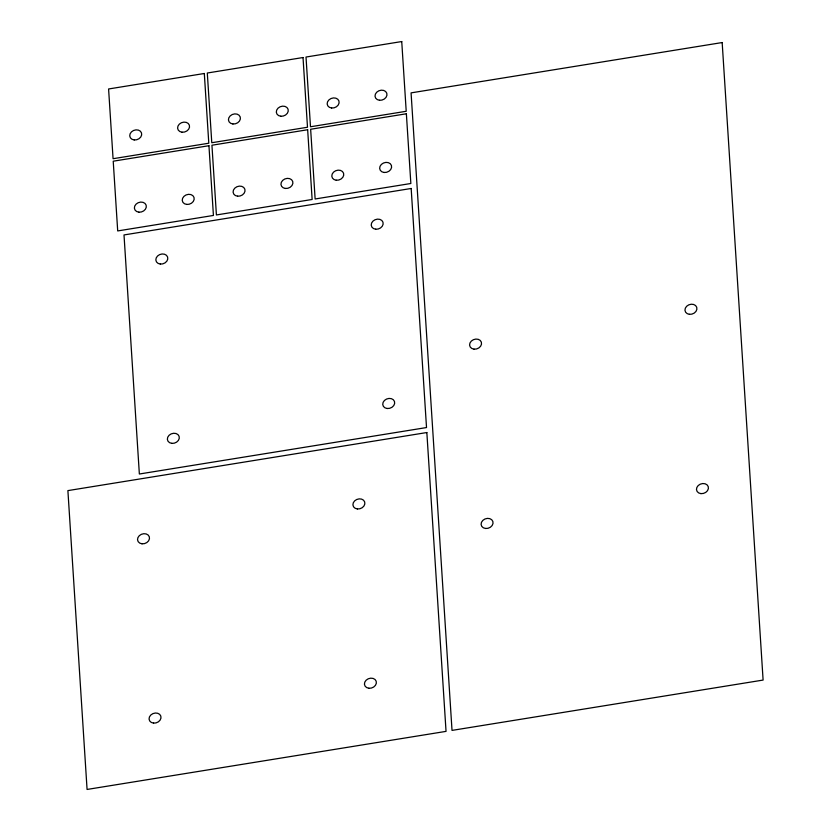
<?xml version="1.0" encoding="UTF-8"?>
<svg xmlns="http://www.w3.org/2000/svg" width="831" height="831" viewBox="0 0 831 831"><rect width="100%" height="100%" fill="white"/><g stroke="black" fill="none" stroke-linecap="round" stroke-linejoin="round"><path stroke-width="1.25" d="M204.312 73.492L108.591 88.979L113.068 158.711L208.789 143.223L204.312 73.492M303.024 57.526L207.303 73.014L211.78 142.735L307.501 127.247L303.024 57.526M401.737 41.55L306.016 57.038L310.493 126.769L406.214 111.281L401.737 41.55M722.17 42.547L411.075 92.875L452.022 730.397L763.107 680.07L722.17 42.547M208.945 145.716L113.224 161.204L117.701 230.935L213.422 215.447L208.945 145.716M307.657 129.74L211.936 145.228L216.413 214.959L312.134 199.471L307.657 129.74M406.369 113.774L310.649 129.262L315.126 198.983L410.846 183.495L406.369 113.774M411.168 188.481L124.006 234.944L139.359 474.013L426.521 427.55L411.168 188.481M426.843 432.536L67.893 490.612L87.078 789.45L446.039 731.373L426.843 432.536M160.31 264.061A6.118 4.924 -19.8 0 0 167.602 257.018A6.118 4.924 -19.8 0 0 157.558 255.99A6.118 4.924 -19.8 0 0 160.31 264.061M375.674 229.211A6.118 4.924 -19.8 0 0 382.966 222.168A6.118 4.924 -19.8 0 0 372.932 221.139A6.118 4.924 -19.8 0 0 375.674 229.211M171.82 443.359A6.118 4.924 -19.8 0 0 179.112 436.317A6.118 4.924 -19.8 0 0 169.077 435.288A6.118 4.924 -19.8 0 0 171.82 443.359M387.194 408.509A6.118 4.924 -19.8 0 0 394.486 401.466A6.118 4.924 -19.8 0 0 384.452 400.438A6.118 4.924 -19.8 0 0 387.194 408.509M368.891 688.255A6.118 4.924 -19.8 0 0 376.183 681.212A6.118 4.924 -19.8 0 0 366.149 680.184A6.118 4.924 -19.8 0 0 368.891 688.255M153.517 723.105A6.118 4.924 -19.8 0 0 160.809 716.062A6.118 4.924 -19.8 0 0 150.775 715.034A6.118 4.924 -19.8 0 0 153.517 723.105M357.372 508.956A6.118 4.924 -19.8 0 0 364.674 501.914A6.118 4.924 -19.8 0 0 354.629 500.885A6.118 4.924 -19.8 0 0 357.372 508.956M142.008 543.806A6.118 4.924 -19.8 0 0 149.3 536.753A6.118 4.924 -19.8 0 0 139.255 535.725A6.118 4.924 -19.8 0 0 142.008 543.806M138.839 212.175A6.118 4.924 -19.8 0 0 146.131 205.132A6.118 4.924 -19.8 0 0 136.097 204.104A6.118 4.924 -19.8 0 0 138.839 212.175M134.207 139.951A6.118 4.924 -19.8 0 0 141.499 132.908A6.118 4.924 -19.8 0 0 131.454 131.88A6.118 4.924 -19.8 0 0 134.207 139.951M186.705 204.426A6.118 4.924 -19.8 0 0 193.997 197.383A6.118 4.924 -19.8 0 0 183.952 196.355A6.118 4.924 -19.8 0 0 186.705 204.426M182.062 132.212A6.118 4.924 -19.8 0 0 189.354 125.169A6.118 4.924 -19.8 0 0 179.319 124.141A6.118 4.924 -19.8 0 0 182.062 132.212M280.774 116.236A6.118 4.924 -19.8 0 0 288.066 109.193A6.118 4.924 -19.8 0 0 278.032 108.165A6.118 4.924 -19.8 0 0 280.774 116.236M285.407 188.46A6.118 4.924 -19.8 0 0 292.709 181.418A6.118 4.924 -19.8 0 0 282.665 180.389A6.118 4.924 -19.8 0 0 285.407 188.46M232.909 123.985A6.118 4.924 -19.8 0 0 240.211 116.942A6.118 4.924 -19.8 0 0 230.166 115.914A6.118 4.924 -19.8 0 0 232.909 123.985M237.552 196.199A6.118 4.924 -19.8 0 0 244.844 189.156A6.118 4.924 -19.8 0 0 234.809 188.128A6.118 4.924 -19.8 0 0 237.552 196.199M336.264 180.234A6.118 4.924 -19.8 0 0 343.556 173.191A6.118 4.924 -19.8 0 0 333.522 172.162A6.118 4.924 -19.8 0 0 336.264 180.234M331.621 108.009A6.118 4.924 -19.8 0 0 338.923 100.967A6.118 4.924 -19.8 0 0 328.879 99.938A6.118 4.924 -19.8 0 0 331.621 108.009M384.119 172.484A6.118 4.924 -19.8 0 0 391.422 165.442A6.118 4.924 -19.8 0 0 381.377 164.413A6.118 4.924 -19.8 0 0 384.119 172.484M379.487 100.271A6.118 4.924 -19.8 0 0 386.779 93.228A6.118 4.924 -19.8 0 0 376.744 92.189A6.118 4.924 -19.8 0 0 379.487 100.271M474.054 349.165A6.118 4.924 -19.8 0 0 481.346 342.123A6.118 4.924 -19.8 0 0 471.302 341.094A6.118 4.924 -19.8 0 0 474.054 349.165M689.418 314.315A6.118 4.924 -19.8 0 0 696.721 307.273A6.118 4.924 -19.8 0 0 686.676 306.244A6.118 4.924 -19.8 0 0 689.418 314.315M485.564 528.474A6.118 4.924 -19.8 0 0 492.856 521.432A6.118 4.924 -19.8 0 0 482.821 520.393A6.118 4.924 -19.8 0 0 485.564 528.474M700.938 493.624A6.118 4.924 -19.8 0 0 708.23 486.582A6.118 4.924 -19.8 0 0 698.196 485.553A6.118 4.924 -19.8 0 0 700.938 493.624"/></g></svg>
